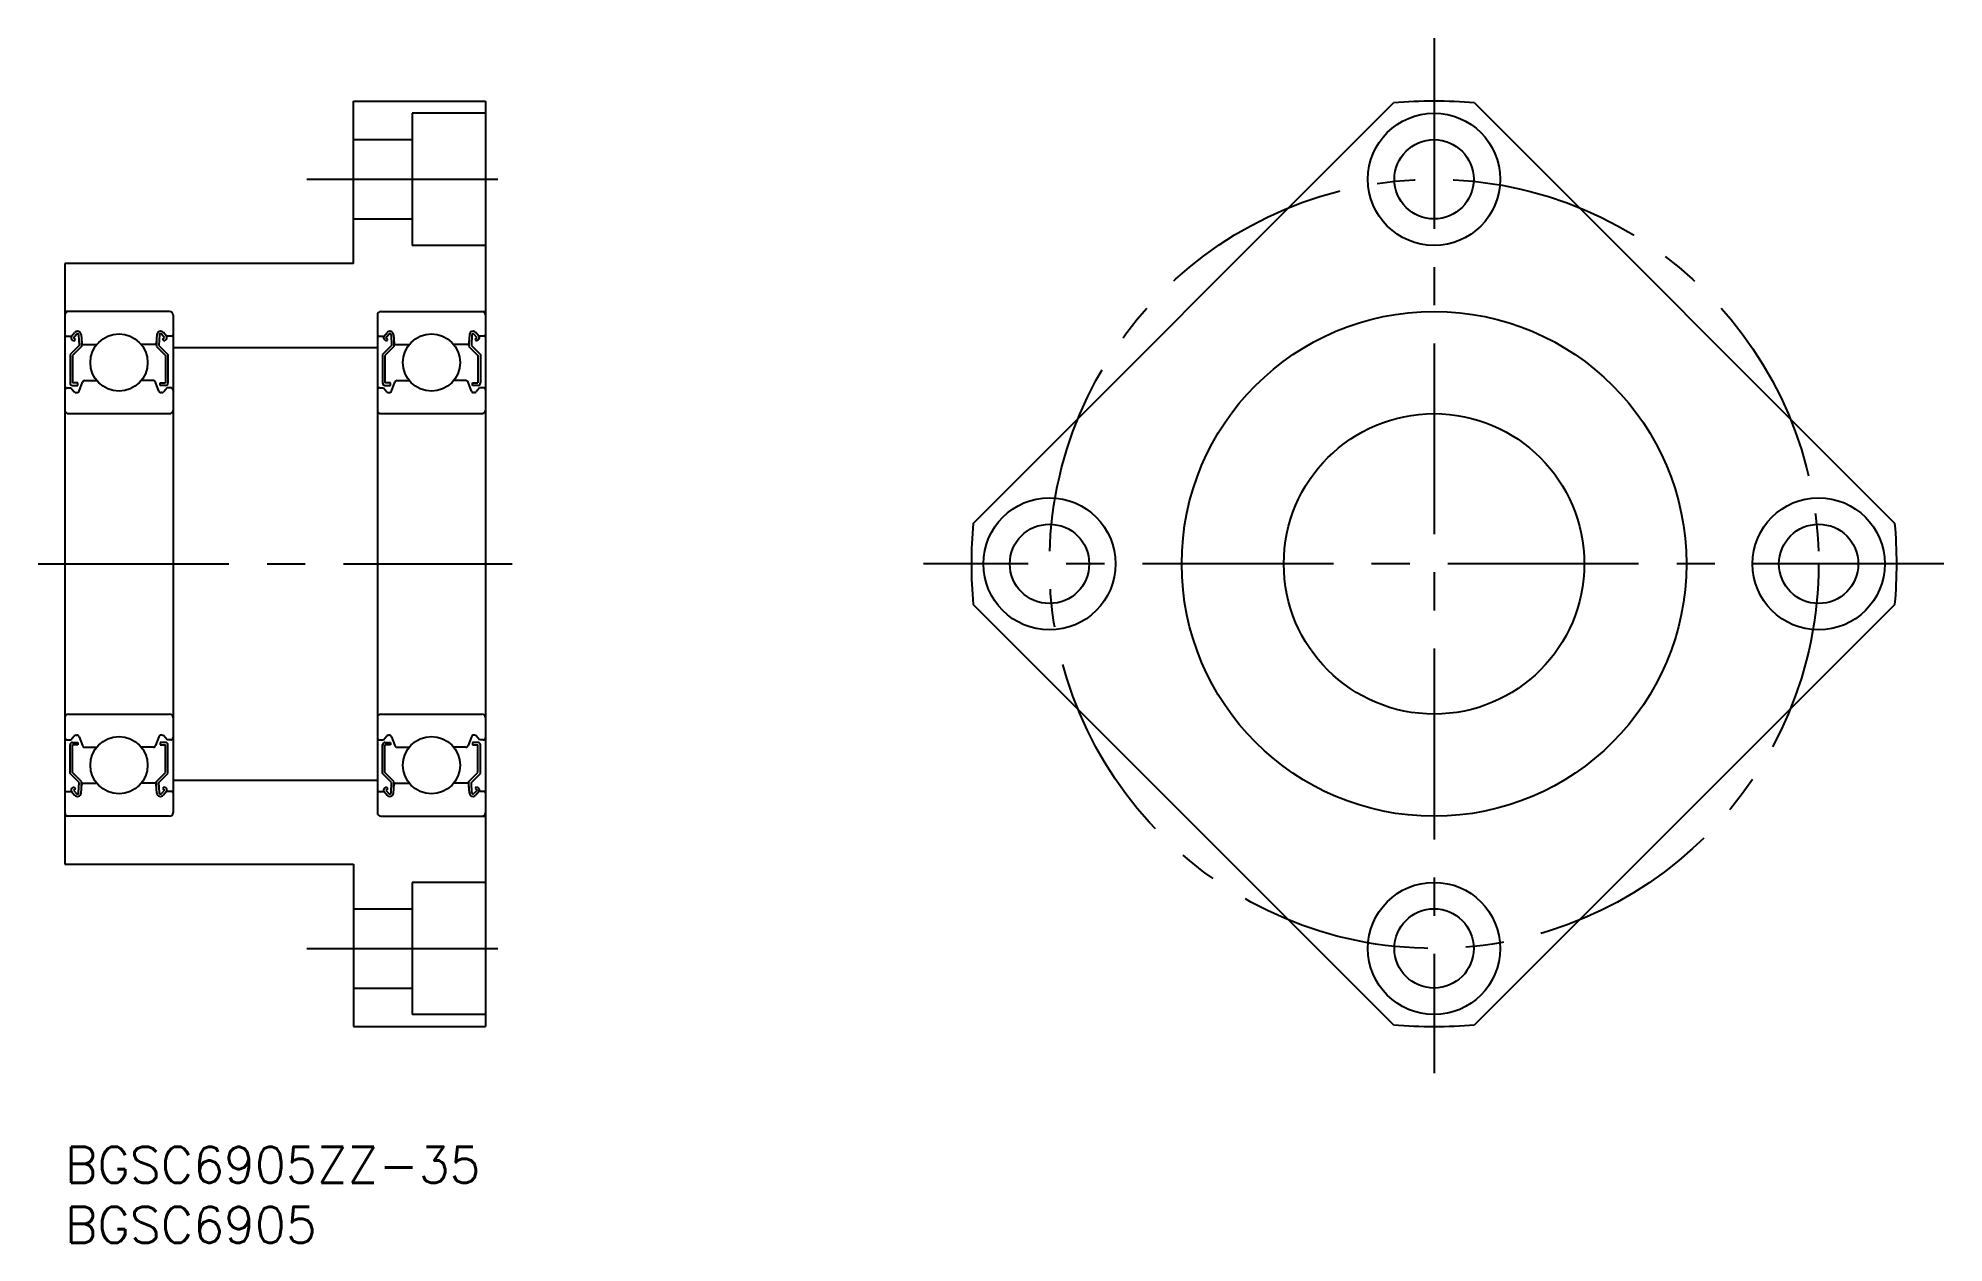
# Model space of a CAD drawing. Extents: x -2 to 156, y -8 to 92.
import ezdxf

# ---------------------------------------------------------------- set-up
doc = ezdxf.new("R2010")
doc.units = 0
doc.header["$LTSCALE"] = 0.5
doc.linetypes.add('CENTER', pattern=[50.8, 31.75, -6.35, 6.35, -6.35])
for name, color, linetype in [('MSM_CENTER', 1, 'CENTER'), ('MSM_CONTINUOUS', 7, 'CONTINUOUS'), ('MSM_PART_NUMBER', 7, 'CONTINUOUS')]:
    doc.layers.add(name, color=color, linetype=linetype)
doc.styles.get("Standard").update_dxf_attribs({"font": 'txt.shx', "height": 3, "bigfont": 'bigfont.shx'})

# ---------------------------------------------------------------- blocks, each defined once
blk = doc.blocks.new('*U1')
at = {"layer": 'MSM_PART_NUMBER'}
blk.add_text('BGSC6905ZZ-35', height=3, dxfattribs=at).set_placement((0, -3))
blk = doc.blocks.new('*U2')
at = {"layer": 'MSM_PART_NUMBER'}
blk.add_text('BGSC6905', height=3, dxfattribs=at).set_placement((0, -8))

msp = doc.modelspace()

# ---------------------------------------------------------------- linework, layer by layer
at = {"layer": 'MSM_CENTER'}
for p, q in [((113.93, 92.25), (113.93, 6.11)), ((20.14, 80.5), (37.03, 80.5)), ((-2.23, 48.5), (37.23, 48.5)), ((156.35, 48.5), (71.45, 48.5)), ((20.14, 16.5), (37.03, 16.5))]:
    msp.add_line(p, q, dxfattribs=at)
msp.add_circle((113.93, 48.5), 32, dxfattribs=at)
at = {"layer": 'MSM_CONTINUOUS'}
for p, q in [((24, 87), (35, 87)), ((24, 73.5), (24, 87)), ((28.9, 86), (28.9, 75)), ((35, 86), (28.9, 86)), ((35, 87), (35, 10)), ((75.58, 51.87), (110.56, 86.85)), ((117.3, 86.85), (152.28, 51.87)), ((24, 83.8), (28.9, 83.8)), ((24, 77.2), (28.9, 77.2)), ((35, 75), (28.9, 75)), ((0, 73.5), (0, 23.5)), ((24, 73.5), (0, 73.5)), ((8.7, 69.5), (0, 69.5)), ((9, 69.2), (9, 27.8)), ((26, 69.2), (26, 27.8)), ((26.3, 69.5), (35, 69.5)), ((0.1, 67.45), (0.56, 67.45)), ((1.18, 66.68), (0.43, 65.93)), ((0.56, 67.45), (0.81, 67.75)), ((0.74, 67.04), (0.58, 67.17)), ((0.71, 67.32), (0.96, 67.62)), ((0.87, 67.19), (0.71, 67.32)), ((0.74, 67.04), (0.87, 67.19)), ((1.14, 67.56), (1.18, 66.68)), ((1.34, 67.58), (1.4, 66.84)), ((1.38, 67.07), (1.38, 66.6)), ((1.5, 66.75), (2.65, 66.75)), ((7.5, 66.75), (6.35, 66.75)), ((7.66, 67.58), (7.6, 66.84)), ((7.62, 67.07), (7.62, 66.6)), ((7.86, 67.56), (7.82, 66.68)), ((7.82, 66.68), (8.57, 65.93)), ((8.29, 67.32), (8.04, 67.62)), ((8.13, 67.19), (8.29, 67.32)), ((8.26, 67.04), (8.13, 67.19)), ((8.44, 67.45), (8.19, 67.75)), ((8.26, 67.04), (8.42, 67.17)), ((8.9, 67.45), (8.44, 67.45)), ((26.1, 67.45), (26.56, 67.45)), ((27.18, 66.68), (26.43, 65.93)), ((26.56, 67.45), (26.81, 67.75)), ((26.74, 67.04), (26.58, 67.17)), ((26.71, 67.32), (26.96, 67.62)), ((26.87, 67.19), (26.71, 67.32)), ((26.74, 67.04), (26.87, 67.19)), ((27.14, 67.56), (27.18, 66.68)), ((27.34, 67.58), (27.4, 66.84)), ((27.38, 67.07), (27.38, 66.6)), ((27.5, 66.75), (28.65, 66.75)), ((33.5, 66.75), (32.35, 66.75)), ((33.66, 67.58), (33.6, 66.84)), ((33.62, 67.07), (33.62, 66.6)), ((33.86, 67.56), (33.82, 66.68)), ((33.82, 66.68), (34.57, 65.93)), ((34.29, 67.32), (34.04, 67.62)), ((34.13, 67.19), (34.29, 67.32)), ((34.26, 67.04), (34.13, 67.19)), ((34.44, 67.45), (34.19, 67.75)), ((34.26, 67.04), (34.42, 67.17)), ((34.9, 67.45), (34.44, 67.45)), ((0.43, 65.93), (0.43, 63.55)), ((1.38, 66.6), (0.63, 65.85)), ((0.63, 65.85), (0.63, 63.55)), ((7.62, 66.6), (8.37, 65.85)), ((8.37, 65.85), (8.37, 63.55)), ((8.57, 65.93), (8.57, 63.55)), ((9, 66.5), (26, 66.5)), ((26.43, 65.93), (26.43, 63.55)), ((27.38, 66.6), (26.63, 65.85)), ((26.63, 65.85), (26.63, 63.55)), ((33.62, 66.6), (34.37, 65.85)), ((34.37, 65.85), (34.37, 63.55)), ((34.57, 65.93), (34.57, 63.55)), ((1.08, 63.55), (0.63, 63.55)), ((1.08, 63.35), (1.08, 63.55)), ((1.18, 62.88), (1.45, 63.62)), ((1.64, 63.75), (2.65, 63.75)), ((7.36, 63.75), (6.35, 63.75)), ((7.82, 62.88), (7.55, 63.62)), ((7.92, 63.35), (7.92, 63.55)), ((7.92, 63.55), (8.37, 63.55)), ((27.08, 63.55), (26.63, 63.55)), ((27.08, 63.35), (27.08, 63.55)), ((27.18, 62.88), (27.45, 63.62)), ((27.64, 63.75), (28.65, 63.75)), ((33.36, 63.75), (32.35, 63.75)), ((33.82, 62.88), (33.55, 63.62)), ((33.92, 63.35), (33.92, 63.55)), ((33.92, 63.55), (34.37, 63.55)), ((0.2, 63.15), (0.5, 63.15)), ((0.5, 63.15), (0.78, 62.82)), ((0.63, 63.35), (1.08, 63.35)), ((0.93, 62.75), (0.99, 62.75)), ((8.37, 63.35), (7.92, 63.35)), ((8.07, 62.75), (8.01, 62.75)), ((8.5, 63.15), (8.22, 62.82)), ((8.8, 63.15), (8.5, 63.15)), ((26.2, 63.15), (26.5, 63.15)), ((26.5, 63.15), (26.78, 62.82)), ((26.63, 63.35), (27.08, 63.35)), ((26.93, 62.75), (26.99, 62.75)), ((34.37, 63.35), (33.92, 63.35)), ((34.07, 62.75), (34.01, 62.75)), ((34.5, 63.15), (34.22, 62.82)), ((34.8, 63.15), (34.5, 63.15)), ((0.3, 61), (8.7, 61)), ((26.3, 61), (34.7, 61)), ((110.56, 10.15), (75.58, 45.13)), ((152.28, 45.13), (117.3, 10.15)), ((0.3, 36), (8.7, 36)), ((26.3, 36), (34.7, 36)), ((0.2, 33.85), (0.5, 33.85)), ((0.43, 31.07), (0.43, 33.45)), ((0.5, 33.85), (0.78, 34.18)), ((0.63, 33.65), (1.08, 33.65)), ((0.63, 31.15), (0.63, 33.45)), ((1.08, 33.45), (0.63, 33.45)), ((0.93, 34.25), (0.99, 34.25)), ((1.08, 33.65), (1.08, 33.45)), ((1.18, 34.12), (1.45, 33.38)), ((7.82, 34.12), (7.55, 33.38)), ((8.37, 33.65), (7.92, 33.65)), ((7.92, 33.65), (7.92, 33.45)), ((7.92, 33.45), (8.37, 33.45)), ((8.07, 34.25), (8.01, 34.25)), ((8.5, 33.85), (8.22, 34.18)), ((8.37, 31.15), (8.37, 33.45)), ((8.8, 33.85), (8.5, 33.85)), ((8.57, 31.07), (8.57, 33.45)), ((26.2, 33.85), (26.5, 33.85)), ((26.43, 31.07), (26.43, 33.45)), ((26.5, 33.85), (26.78, 34.18)), ((26.63, 33.65), (27.08, 33.65)), ((26.63, 31.15), (26.63, 33.45)), ((27.08, 33.45), (26.63, 33.45)), ((26.93, 34.25), (26.99, 34.25)), ((27.08, 33.65), (27.08, 33.45)), ((27.18, 34.12), (27.45, 33.38)), ((33.82, 34.12), (33.55, 33.38)), ((34.37, 33.65), (33.92, 33.65)), ((33.92, 33.65), (33.92, 33.45)), ((33.92, 33.45), (34.37, 33.45)), ((34.07, 34.25), (34.01, 34.25)), ((34.5, 33.85), (34.22, 34.18)), ((34.37, 31.15), (34.37, 33.45)), ((34.8, 33.85), (34.5, 33.85)), ((34.57, 31.07), (34.57, 33.45)), ((1.64, 33.25), (2.65, 33.25)), ((7.36, 33.25), (6.35, 33.25)), ((27.64, 33.25), (28.65, 33.25)), ((33.36, 33.25), (32.35, 33.25)), ((1.18, 30.32), (0.43, 31.07)), ((1.38, 30.4), (0.63, 31.15)), ((1.14, 29.44), (1.18, 30.32)), ((1.34, 29.42), (1.4, 30.16)), ((1.38, 29.93), (1.38, 30.4)), ((1.5, 30.25), (2.65, 30.25)), ((7.5, 30.25), (6.35, 30.25)), ((7.66, 29.42), (7.6, 30.16)), ((7.62, 30.4), (8.37, 31.15)), ((7.62, 29.93), (7.62, 30.4)), ((7.82, 30.32), (8.57, 31.07)), ((7.86, 29.44), (7.82, 30.32)), ((9, 30.5), (26, 30.5)), ((27.18, 30.32), (26.43, 31.07)), ((27.38, 30.4), (26.63, 31.15)), ((27.14, 29.44), (27.18, 30.32)), ((27.34, 29.42), (27.4, 30.16)), ((27.38, 29.93), (27.38, 30.4)), ((27.5, 30.25), (28.65, 30.25)), ((33.5, 30.25), (32.35, 30.25)), ((33.66, 29.42), (33.6, 30.16)), ((33.62, 30.4), (34.37, 31.15)), ((33.62, 29.93), (33.62, 30.4)), ((33.82, 30.32), (34.57, 31.07)), ((33.86, 29.44), (33.82, 30.32)), ((0.1, 29.55), (0.56, 29.55)), ((0.56, 29.55), (0.81, 29.25)), ((0.74, 29.96), (0.58, 29.83)), ((0.87, 29.81), (0.71, 29.68)), ((0.71, 29.68), (0.96, 29.38)), ((0.74, 29.96), (0.87, 29.81)), ((8.29, 29.68), (8.04, 29.38)), ((8.26, 29.96), (8.13, 29.81)), ((8.13, 29.81), (8.29, 29.68)), ((8.44, 29.55), (8.19, 29.25)), ((8.26, 29.96), (8.42, 29.83)), ((8.9, 29.55), (8.44, 29.55)), ((26.1, 29.55), (26.56, 29.55)), ((26.56, 29.55), (26.81, 29.25)), ((26.74, 29.96), (26.58, 29.83)), ((26.87, 29.81), (26.71, 29.68)), ((26.71, 29.68), (26.96, 29.38)), ((26.74, 29.96), (26.87, 29.81)), ((34.29, 29.68), (34.04, 29.38)), ((34.26, 29.96), (34.13, 29.81)), ((34.13, 29.81), (34.29, 29.68)), ((34.44, 29.55), (34.19, 29.25)), ((34.26, 29.96), (34.42, 29.83)), ((34.9, 29.55), (34.44, 29.55)), ((8.7, 27.5), (0, 27.5)), ((26.3, 27.5), (35, 27.5)), ((26.3, 27.5), (35, 27.5)), ((0, 23.5), (24, 23.5)), ((24, 23.5), (24, 10)), ((28.9, 22), (28.9, 11)), ((35, 22), (28.9, 22)), ((24, 19.8), (28.9, 19.8)), ((24, 13.2), (28.9, 13.2)), ((24, 10), (35, 10)), ((35, 11), (28.9, 11))]:
    msp.add_line(p, q, dxfattribs=at)
for centre, radius in [((113.93, 80.5), 5.5), ((113.93, 80.5), 3.3), ((113.93, 48.5), 21), ((4.5, 65.25), 2.38), ((30.5, 65.25), 2.38), ((113.93, 48.5), 12.5), ((81.93, 48.5), 5.5), ((145.93, 48.5), 5.5), ((81.93, 48.5), 3.3), ((145.93, 48.5), 3.3), ((4.5, 31.75), 2.38), ((30.5, 31.75), 2.38), ((113.93, 16.5), 5.5), ((113.93, 16.5), 3.3)]:
    msp.add_circle(centre, radius, dxfattribs=at)
for centre, radius, start, end in [((113.93, 48.5), 38.5, 84.9831, 95.0169), ((0.3, 69.2), 0.3, 90, 180), ((8.7, 69.2), 0.3, 0, 90), ((26.3, 69.2), 0.3, 90, 180), ((34.7, 69.2), 0.3, 0, 90), ((0.1, 67.55), 0.1, 180, 270), ((0.71, 67.32), 0.2, 140, 230.0841), ((1.04, 67.55), 0.3, 4.9967, 140), ((1.04, 67.55), 0.1, 2.8198, 140.001), ((1.5, 66.85), 0.1, 184.9967, 270.0005), ((7.5, 66.85), 0.1, 269.9995, 355.0033), ((7.96, 67.55), 0.3, 40, 175.0033), ((7.96, 67.55), 0.1, 39.999, 177.1802), ((8.29, 67.32), 0.2, 309.9159, 40), ((8.9, 67.55), 0.1, 270, 0), ((26.1, 67.55), 0.1, 180, 270), ((26.71, 67.32), 0.2, 140, 230.0841), ((27.04, 67.55), 0.3, 4.9967, 140), ((27.04, 67.55), 0.1, 2.8198, 140.001), ((27.5, 66.85), 0.1, 184.9967, 270.0005), ((33.5, 66.85), 0.1, 269.9995, 355.0033), ((33.96, 67.55), 0.3, 40, 175.0033), ((33.96, 67.55), 0.1, 39.999, 177.1802), ((34.29, 67.32), 0.2, 309.9159, 40), ((34.9, 67.55), 0.1, 270, 0), ((0.63, 63.55), 0.2, 180, 270), ((1.64, 63.55), 0.2, 90, 159.9919), ((7.36, 63.55), 0.2, 20.0081, 90), ((8.37, 63.55), 0.2, 270, 0), ((26.63, 63.55), 0.2, 180, 270), ((27.64, 63.55), 0.2, 90, 159.9919), ((33.36, 63.55), 0.2, 20.0081, 90), ((34.37, 63.55), 0.2, 270, 0), ((0.2, 62.95), 0.2, 90, 180), ((0.93, 62.95), 0.2, 219.9919, 270), ((0.99, 62.95), 0.2, 270, 339.9919), ((8.01, 62.95), 0.2, 200.0081, 270), ((8.07, 62.95), 0.2, 270, 320.0081), ((8.8, 62.95), 0.2, 0, 90), ((26.2, 62.95), 0.2, 90, 180), ((26.93, 62.95), 0.2, 219.9919, 270), ((26.99, 62.95), 0.2, 270, 339.9919), ((34.01, 62.95), 0.2, 200.0081, 270), ((34.07, 62.95), 0.2, 270, 320.0081), ((34.8, 62.95), 0.2, 0, 90), ((0.3, 61.3), 0.3, 180, 270), ((8.7, 61.3), 0.3, 270, 0), ((26.3, 61.3), 0.3, 180, 270), ((34.7, 61.3), 0.3, 270, 0), ((113.93, 48.5), 38.5, 174.9831, 185.0169), ((113.93, 48.5), 38.5, 354.9831, 5.0169), ((0.3, 35.7), 0.3, 90, 180), ((8.7, 35.7), 0.3, 0, 90), ((26.3, 35.7), 0.3, 90, 180), ((34.7, 35.7), 0.3, 0, 90), ((0.2, 34.05), 0.2, 180, 270), ((0.63, 33.45), 0.2, 90, 180), ((0.93, 34.05), 0.2, 90, 140.0081), ((0.99, 34.05), 0.2, 20.0081, 90), ((1.64, 33.45), 0.2, 200.0081, 270), ((7.36, 33.45), 0.2, 270, 339.9919), ((8.01, 34.05), 0.2, 90, 159.9919), ((8.07, 34.05), 0.2, 39.9919, 90), ((8.37, 33.45), 0.2, 0, 90), ((8.8, 34.05), 0.2, 270, 0), ((26.2, 34.05), 0.2, 180, 270), ((26.63, 33.45), 0.2, 90, 180), ((26.93, 34.05), 0.2, 90, 140.0081), ((26.99, 34.05), 0.2, 20.0081, 90), ((27.64, 33.45), 0.2, 200.0081, 270), ((33.36, 33.45), 0.2, 270, 339.9919), ((34.01, 34.05), 0.2, 90, 159.9919), ((34.07, 34.05), 0.2, 39.9919, 90), ((34.37, 33.45), 0.2, 0, 90), ((34.8, 34.05), 0.2, 270, 0), ((1.5, 30.15), 0.1, 89.9995, 175.0033), ((7.5, 30.15), 0.1, 4.9967, 90.0005), ((27.5, 30.15), 0.1, 89.9995, 175.0033), ((33.5, 30.15), 0.1, 4.9967, 90.0005), ((0.1, 29.45), 0.1, 90, 180), ((0.71, 29.68), 0.2, 129.9159, 220), ((1.04, 29.45), 0.3, 220, 355.0033), ((1.04, 29.45), 0.1, 219.999, 357.1802), ((7.96, 29.45), 0.3, 184.9967, 320), ((7.96, 29.45), 0.1, 182.8198, 320.001), ((8.29, 29.68), 0.2, 320, 50.0841), ((8.9, 29.45), 0.1, 0, 90), ((26.1, 29.45), 0.1, 90, 180), ((26.71, 29.68), 0.2, 129.9159, 220), ((27.04, 29.45), 0.3, 220, 355.0033), ((27.04, 29.45), 0.1, 219.999, 357.1802), ((33.96, 29.45), 0.3, 184.9967, 320), ((33.96, 29.45), 0.1, 182.8198, 320.001), ((34.29, 29.68), 0.2, 320, 50.0841), ((34.9, 29.45), 0.1, 0, 90), ((0.3, 27.8), 0.3, 180, 270), ((8.7, 27.8), 0.3, 270, 0), ((26.3, 27.8), 0.3, 180, 270), ((34.7, 27.8), 0.3, 270, 0), ((113.93, 48.5), 38.5, 264.9831, 275.0169)]:
    msp.add_arc(centre, radius, start, end, dxfattribs=at)

# ---------------------------------------------------------------- block references
for name in ['*U1', '*U2']:
    msp.add_blockref(name, (0, 0), dxfattribs=at)

doc.saveas('drawing.dxf')
